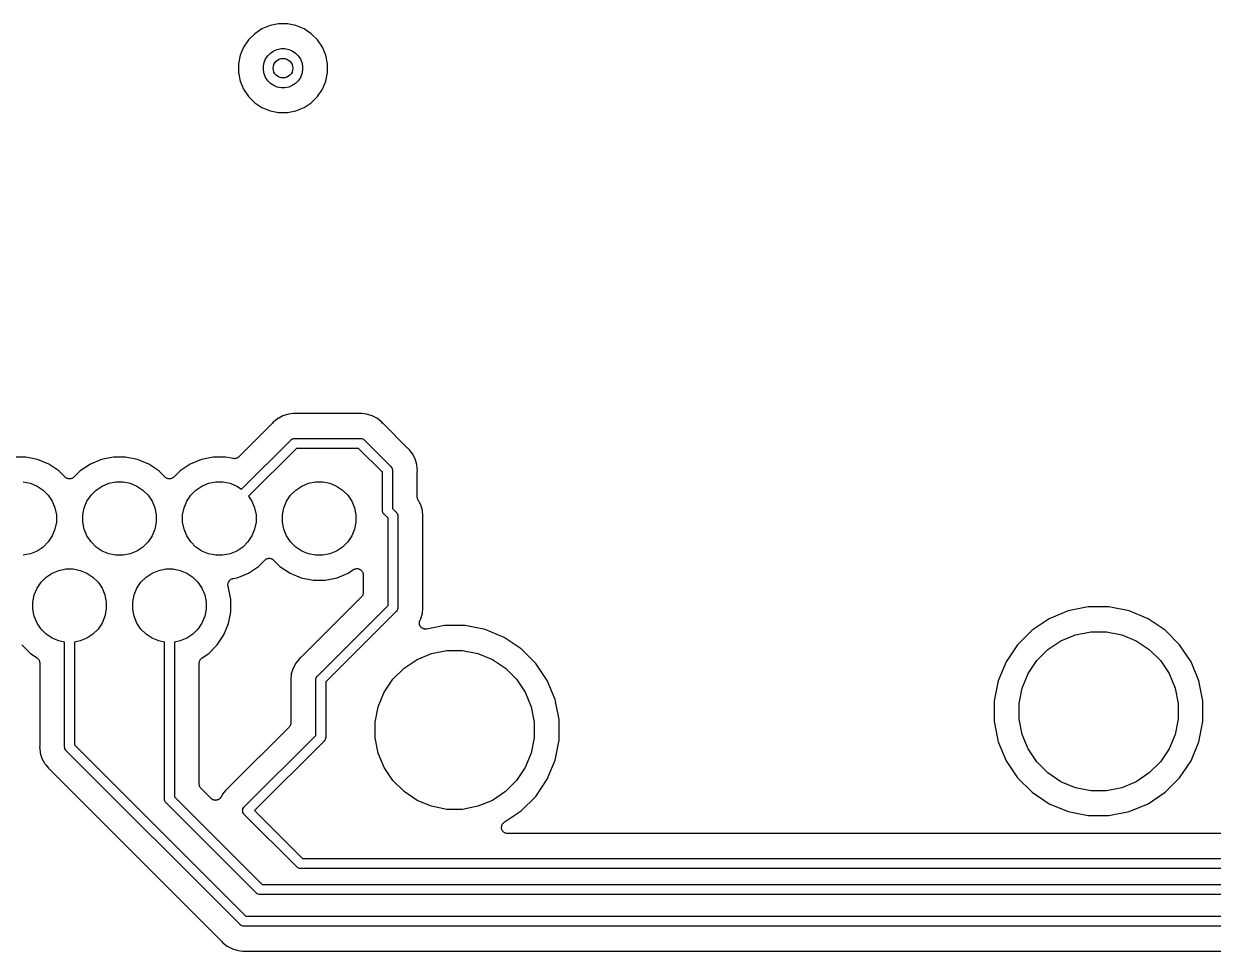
# Model space of a CAD drawing. Extents: x 1.71 to 9.75, y -6.32 to -1.22.
# Drawn here: x 2.729 to 3.686, y -3.618 to -2.872 of the extents above; entities that cross this region are included whole.
import ezdxf

# ---------------------------------------------------------------- set-up
doc = ezdxf.new("R2010")
doc.units = 0
doc.header["$MEASUREMENT"] = 0
doc.layers.add('BLACK', color=7, linetype='CONTINUOUS')

msp = doc.modelspace()

# ---------------------------------------------------------------- linework, layer by layer
at = {"layer": 'BLACK', "linetype": 'CONTINUOUS'}
for p, q in [((2.91471, -2.87953), (2.90973, -2.88451)), ((2.92057, -2.87562), (2.91471, -2.87953)), ((2.92707, -2.87293), (2.92057, -2.87562)), ((2.93398, -2.87155), (2.92707, -2.87293)), ((2.94102, -2.87155), (2.93398, -2.87155)), ((2.94793, -2.87293), (2.94102, -2.87155)), ((2.95443, -2.87562), (2.94793, -2.87293)), ((2.96029, -2.87953), (2.95443, -2.87562)), ((2.96527, -2.88451), (2.96029, -2.87953)), ((2.90973, -2.88451), (2.90582, -2.89037)), ((2.96918, -2.89037), (2.96527, -2.88451)), ((2.90313, -2.89687), (2.90175, -2.90378)), ((2.90582, -2.89037), (2.90313, -2.89687)), ((2.92354, -2.89984), (2.92527, -2.89726)), ((2.92527, -2.89726), (2.92746, -2.89507)), ((2.92746, -2.89507), (2.93004, -2.89334)), ((2.93004, -2.89334), (2.93291, -2.89216)), ((2.93291, -2.89216), (2.93595, -2.89155)), ((2.93595, -2.89155), (2.93905, -2.89155)), ((2.93905, -2.89155), (2.94209, -2.89216)), ((2.94209, -2.89216), (2.94496, -2.89334)), ((2.94496, -2.89334), (2.94754, -2.89507)), ((2.94754, -2.89507), (2.94973, -2.89726)), ((2.94973, -2.89726), (2.95146, -2.89984)), ((2.97187, -2.89687), (2.96918, -2.89037)), ((2.97325, -2.90378), (2.97187, -2.89687)), ((2.90175, -2.90378), (2.90175, -2.91082)), ((2.92175, -2.90575), (2.92236, -2.90271)), ((2.92175, -2.90885), (2.92175, -2.90575)), ((2.92236, -2.91189), (2.92175, -2.90885)), ((2.92236, -2.90271), (2.92354, -2.89984)), ((2.95146, -2.89984), (2.95264, -2.90271)), ((2.95264, -2.90271), (2.95325, -2.90575)), ((2.95325, -2.90885), (2.95264, -2.91189)), ((2.95325, -2.90575), (2.95325, -2.90885)), ((2.97325, -2.91082), (2.97325, -2.90378)), ((2.90175, -2.91082), (2.90313, -2.91773)), ((2.90313, -2.91773), (2.90582, -2.92423)), ((2.92354, -2.91476), (2.92236, -2.91189)), ((2.92527, -2.91734), (2.92354, -2.91476)), ((2.92746, -2.91953), (2.92527, -2.91734)), ((2.94973, -2.91734), (2.94754, -2.91953)), ((2.95146, -2.91476), (2.94973, -2.91734)), ((2.95264, -2.91189), (2.95146, -2.91476)), ((2.96918, -2.92423), (2.97187, -2.91773)), ((2.97187, -2.91773), (2.97325, -2.91082)), ((2.90582, -2.92423), (2.90973, -2.93009)), ((2.93004, -2.92126), (2.92746, -2.91953)), ((2.93291, -2.92244), (2.93004, -2.92126)), ((2.93595, -2.92305), (2.93291, -2.92244)), ((2.93905, -2.92305), (2.93595, -2.92305)), ((2.94209, -2.92244), (2.93905, -2.92305)), ((2.94496, -2.92126), (2.94209, -2.92244)), ((2.94754, -2.91953), (2.94496, -2.92126)), ((2.96527, -2.93009), (2.96918, -2.92423)), ((2.90973, -2.93009), (2.91471, -2.93507)), ((2.91471, -2.93507), (2.92057, -2.93898)), ((2.95443, -2.93898), (2.96029, -2.93507)), ((2.96029, -2.93507), (2.96527, -2.93009)), ((2.92057, -2.93898), (2.92707, -2.94167)), ((2.92707, -2.94167), (2.93398, -2.94305)), ((2.93398, -2.94305), (2.94102, -2.94305)), ((2.94102, -2.94305), (2.94793, -2.94167)), ((2.94793, -2.94167), (2.95443, -2.93898)), ((2.942, -3.18565), (2.93748, -3.18702)), ((2.94577, -3.18528), (2.942, -3.18565)), ((2.94671, -3.18518), (2.94577, -3.18528)), ((2.94577, -3.18528), (2.94577, -3.18528)), ((2.94764, -3.18528), (2.94671, -3.18518)), ((2.94785, -3.18528), (2.94764, -3.18528)), ((2.94806, -3.1853), (2.94785, -3.18528)), ((2.94813, -3.1853), (2.94806, -3.1853)), ((2.99858, -3.1853), (2.94813, -3.1853)), ((2.99879, -3.18528), (2.99858, -3.1853)), ((2.999, -3.18528), (2.99879, -3.18528)), ((2.99907, -3.18528), (2.999, -3.18528)), ((3, -3.18518), (2.99907, -3.18528)), ((3.00093, -3.18528), (3, -3.18518)), ((3.0047, -3.18565), (3.00093, -3.18528)), ((3.00093, -3.18528), (3.00093, -3.18528)), ((3.00923, -3.18702), (3.0047, -3.18565)), ((2.92873, -3.19334), (2.90199, -3.22008)), ((2.92886, -3.19317), (2.92873, -3.19334)), ((2.92902, -3.19303), (2.92886, -3.19317)), ((2.92906, -3.19297), (2.92902, -3.19303)), ((2.92966, -3.19225), (2.92906, -3.19297)), ((2.93114, -3.19103), (2.92966, -3.19225)), ((2.93331, -3.18925), (2.93114, -3.19103)), ((2.93114, -3.19103), (2.93114, -3.19103)), ((2.93403, -3.18886), (2.93331, -3.18925)), ((2.93748, -3.18702), (2.93403, -3.18886)), ((2.93403, -3.18886), (2.93403, -3.18886)), ((3.0134, -3.18925), (3.00923, -3.18702)), ((3.01705, -3.19225), (3.0134, -3.18925)), ((3.01765, -3.19297), (3.01705, -3.19225)), ((3.0178, -3.19312), (3.01765, -3.19297)), ((3.01793, -3.19329), (3.0178, -3.19312)), ((3.01798, -3.19334), (3.01793, -3.19329)), ((3.03746, -3.21282), (3.01798, -3.19334)), ((2.94448, -3.20596), (2.94517, -3.20559)), ((2.94517, -3.20559), (2.94529, -3.20555)), ((2.94529, -3.20555), (2.94592, -3.20536)), ((2.94592, -3.20536), (2.94633, -3.20532)), ((2.94633, -3.20532), (2.94651, -3.2053)), ((2.94651, -3.2053), (2.94671, -3.20528)), ((2.94651, -3.2053), (2.94651, -3.2053)), ((2.94671, -3.20528), (2.9469, -3.2053)), ((2.9469, -3.2053), (2.9998, -3.2053)), ((2.9998, -3.2053), (3, -3.20528)), ((3, -3.20528), (3.0002, -3.2053)), ((3.0002, -3.2053), (3.0002, -3.2053)), ((3.0002, -3.2053), (3.00078, -3.20536)), ((3.00078, -3.20536), (3.00154, -3.20559)), ((3.00154, -3.20559), (3.00223, -3.20596)), ((2.90418, -3.24617), (2.94374, -3.20661)), ((2.94837, -3.2133), (2.90984, -3.25182)), ((2.94374, -3.20661), (2.94387, -3.20646)), ((2.94387, -3.20646), (2.94448, -3.20596)), ((2.99834, -3.2133), (2.94837, -3.2133)), ((3.0175, -3.23246), (2.99834, -3.2133)), ((3.00223, -3.20596), (3.00284, -3.20646)), ((3.00284, -3.20646), (3.00297, -3.20661)), ((3.00297, -3.20661), (3.02419, -3.22783)), ((3.03763, -3.21296), (3.03746, -3.21282)), ((3.03777, -3.21311), (3.03763, -3.21296)), ((3.03783, -3.21315), (3.03777, -3.21311)), ((3.03855, -3.21375), (3.03783, -3.21315)), ((3.03915, -3.21447), (3.03855, -3.21375)), ((3.04155, -3.2174), (3.03915, -3.21447)), ((3.03915, -3.21447), (3.03915, -3.21447)), ((2.73054, -3.22019), (2.72078, -3.22019)), ((2.7401, -3.2221), (2.73054, -3.22019)), ((2.74912, -3.22583), (2.7401, -3.2221)), ((2.79153, -3.2221), (2.78251, -3.22583)), ((2.80109, -3.22019), (2.79153, -3.2221)), ((2.81085, -3.22019), (2.80109, -3.22019)), ((2.82042, -3.2221), (2.81085, -3.22019)), ((2.82943, -3.22583), (2.82042, -3.2221)), ((2.87184, -3.2221), (2.86283, -3.22583)), ((2.88141, -3.22019), (2.87184, -3.2221)), ((2.89117, -3.22019), (2.88141, -3.22019)), ((2.89748, -3.22145), (2.89117, -3.22019)), ((2.89794, -3.22149), (2.89748, -3.22145)), ((2.8984, -3.22154), (2.89794, -3.22149)), ((2.89842, -3.22154), (2.8984, -3.22154)), ((2.89845, -3.22155), (2.89842, -3.22154)), ((2.89891, -3.2215), (2.89845, -3.22155)), ((2.89937, -3.22146), (2.89891, -3.2215)), ((2.89939, -3.22145), (2.89937, -3.22146)), ((2.89942, -3.22145), (2.89939, -3.22145)), ((2.89986, -3.22132), (2.89942, -3.22145)), ((2.90031, -3.22119), (2.89986, -3.22132)), ((2.90033, -3.22118), (2.90031, -3.22119)), ((2.90035, -3.22117), (2.90033, -3.22118)), ((2.90076, -3.22095), (2.90035, -3.22117)), ((2.90117, -3.22074), (2.90076, -3.22095)), ((2.90119, -3.22072), (2.90117, -3.22074)), ((2.90121, -3.22071), (2.90119, -3.22072)), ((2.90157, -3.22042), (2.90121, -3.22071)), ((2.90194, -3.22013), (2.90157, -3.22042)), ((2.90197, -3.2201), (2.90194, -3.22013)), ((2.90199, -3.22008), (2.90197, -3.2201)), ((2.90197, -3.2201), (2.90197, -3.2201)), ((2.90197, -3.2201), (2.90197, -3.2201)), ((3.04163, -3.21755), (3.04155, -3.2174)), ((3.04378, -3.22157), (3.04163, -3.21755)), ((3.04163, -3.21755), (3.04163, -3.21755)), ((3.04515, -3.2261), (3.04378, -3.22157)), ((2.75723, -3.23125), (2.74912, -3.22583)), ((2.76228, -3.2363), (2.75723, -3.23125)), ((2.7744, -3.23125), (2.76935, -3.2363)), ((2.78251, -3.22583), (2.7744, -3.23125)), ((2.83754, -3.23125), (2.82943, -3.22583)), ((2.84259, -3.2363), (2.83754, -3.23125)), ((2.85472, -3.23125), (2.84967, -3.2363)), ((2.86283, -3.22583), (2.85472, -3.23125)), ((3.0175, -3.26315), (3.0175, -3.23246)), ((3.02419, -3.22783), (3.02434, -3.22796)), ((3.02434, -3.22796), (3.02484, -3.22857)), ((3.02484, -3.22857), (3.02519, -3.22921)), ((3.02519, -3.22921), (3.02521, -3.22926)), ((3.02521, -3.22926), (3.02544, -3.22999)), ((3.02544, -3.22999), (3.02544, -3.23002)), ((3.02544, -3.23002), (3.0255, -3.2306)), ((3.0255, -3.2306), (3.0255, -3.2306)), ((3.0255, -3.2306), (3.02552, -3.2308)), ((3.02552, -3.2308), (3.0255, -3.231)), ((3.0255, -3.231), (3.0255, -3.26169)), ((3.04548, -3.22938), (3.04515, -3.2261)), ((3.04562, -3.2308), (3.04548, -3.22938)), ((3.04548, -3.22938), (3.04548, -3.22938)), ((3.0455, -3.23215), (3.04552, -3.23194)), ((3.0455, -3.23222), (3.0455, -3.23215)), ((3.0455, -3.25216), (3.0455, -3.23222)), ((3.04552, -3.23173), (3.04562, -3.2308)), ((3.04552, -3.23194), (3.04552, -3.23173)), ((2.72857, -3.24019), (2.73427, -3.24133)), ((2.73427, -3.24133), (2.73964, -3.24355)), ((2.73964, -3.24355), (2.74448, -3.24679)), ((2.76264, -3.2366), (2.76228, -3.2363)), ((2.763, -3.2369), (2.76264, -3.2366)), ((2.76302, -3.23691), (2.763, -3.2369)), ((2.76303, -3.23692), (2.76302, -3.23691)), ((2.76345, -3.23714), (2.76303, -3.23692)), ((2.76386, -3.23737), (2.76345, -3.23714)), ((2.76388, -3.23737), (2.76386, -3.23737)), ((2.76389, -3.23738), (2.76388, -3.23737)), ((2.76434, -3.23752), (2.76389, -3.23738)), ((2.76479, -3.23766), (2.76434, -3.23752)), ((2.76481, -3.23766), (2.76479, -3.23766)), ((2.76483, -3.23767), (2.76481, -3.23766)), ((2.76529, -3.23771), (2.76483, -3.23767)), ((2.76576, -3.23776), (2.76529, -3.23771)), ((2.76578, -3.23776), (2.76576, -3.23776)), ((2.7658, -3.23777), (2.76578, -3.23776)), ((2.76626, -3.23772), (2.7658, -3.23777)), ((2.76673, -3.23768), (2.76626, -3.23772)), ((2.76675, -3.23767), (2.76673, -3.23768)), ((2.76677, -3.23767), (2.76675, -3.23767)), ((2.76722, -3.23754), (2.76677, -3.23767)), ((2.76767, -3.23741), (2.76722, -3.23754)), ((2.76769, -3.2374), (2.76767, -3.23741)), ((2.7677, -3.23739), (2.76769, -3.2374)), ((2.76812, -3.23718), (2.7677, -3.23739)), ((2.76854, -3.23696), (2.76812, -3.23718)), ((2.76855, -3.23695), (2.76854, -3.23696)), ((2.76857, -3.23694), (2.76855, -3.23695)), ((2.76893, -3.23665), (2.76857, -3.23694)), ((2.7693, -3.23635), (2.76893, -3.23665)), ((2.76933, -3.23633), (2.7693, -3.23635)), ((2.76935, -3.2363), (2.76933, -3.23632)), ((2.76933, -3.23632), (2.76933, -3.23633)), ((2.76933, -3.23633), (2.76933, -3.23633)), ((2.78715, -3.24679), (2.79199, -3.24355)), ((2.79199, -3.24355), (2.79736, -3.24133)), ((2.79736, -3.24133), (2.80306, -3.24019)), ((2.80306, -3.24019), (2.80888, -3.24019)), ((2.80888, -3.24019), (2.81459, -3.24133)), ((2.81459, -3.24133), (2.81996, -3.24355)), ((2.81996, -3.24355), (2.8248, -3.24679)), ((2.84296, -3.2366), (2.84259, -3.2363)), ((2.84332, -3.2369), (2.84296, -3.2366)), ((2.84333, -3.23691), (2.84332, -3.2369)), ((2.84335, -3.23692), (2.84333, -3.23691)), ((2.84376, -3.23714), (2.84335, -3.23692)), ((2.84418, -3.23737), (2.84376, -3.23714)), ((2.84419, -3.23737), (2.84418, -3.23737)), ((2.84421, -3.23738), (2.84419, -3.23737)), ((2.84466, -3.23752), (2.84421, -3.23738)), ((2.84511, -3.23766), (2.84466, -3.23752)), ((2.84512, -3.23766), (2.84511, -3.23766)), ((2.84514, -3.23767), (2.84512, -3.23766)), ((2.84561, -3.23771), (2.84514, -3.23767)), ((2.84608, -3.23776), (2.84561, -3.23771)), ((2.8461, -3.23776), (2.84608, -3.23776)), ((2.84611, -3.23777), (2.8461, -3.23776)), ((2.84658, -3.23772), (2.84611, -3.23777)), ((2.84705, -3.23768), (2.84658, -3.23772)), ((2.84707, -3.23767), (2.84705, -3.23768)), ((2.84708, -3.23767), (2.84707, -3.23767)), ((2.84753, -3.23754), (2.84708, -3.23767)), ((2.84799, -3.23741), (2.84753, -3.23754)), ((2.848, -3.2374), (2.84799, -3.23741)), ((2.84802, -3.23739), (2.848, -3.2374)), ((2.84843, -3.23718), (2.84802, -3.23739)), ((2.84885, -3.23696), (2.84843, -3.23718)), ((2.84887, -3.23695), (2.84885, -3.23696)), ((2.84888, -3.23694), (2.84887, -3.23695)), ((2.84925, -3.23665), (2.84888, -3.23694)), ((2.84962, -3.23635), (2.84925, -3.23665)), ((2.84964, -3.23633), (2.84962, -3.23635)), ((2.84967, -3.2363), (2.84964, -3.23632)), ((2.84964, -3.23632), (2.84964, -3.23633)), ((2.84964, -3.23633), (2.84964, -3.23633)), ((2.86746, -3.24679), (2.8723, -3.24355)), ((2.8723, -3.24355), (2.87767, -3.24133)), ((2.87767, -3.24133), (2.88338, -3.24019)), ((2.88338, -3.24019), (2.8892, -3.24019)), ((2.8892, -3.24019), (2.8949, -3.24133)), ((2.8949, -3.24133), (2.90027, -3.24355)), ((2.90027, -3.24355), (2.90418, -3.24617)), ((2.94778, -3.24679), (2.95262, -3.24355)), ((2.95262, -3.24355), (2.95799, -3.24133)), ((2.95799, -3.24133), (2.96369, -3.24019)), ((2.96369, -3.24019), (2.96951, -3.24019)), ((2.96951, -3.24019), (2.97522, -3.24133)), ((2.97522, -3.24133), (2.98059, -3.24355)), ((2.98059, -3.24355), (2.98543, -3.24679)), ((2.74448, -3.24679), (2.74859, -3.2509)), ((2.74859, -3.2509), (2.75182, -3.25573)), ((2.77981, -3.25573), (2.78304, -3.2509)), ((2.78304, -3.2509), (2.78715, -3.24679)), ((2.8248, -3.24679), (2.82891, -3.2509)), ((2.82891, -3.2509), (2.83214, -3.25573)), ((2.86012, -3.25573), (2.86335, -3.2509)), ((2.86335, -3.2509), (2.86746, -3.24679)), ((2.90984, -3.25182), (2.91245, -3.25573)), ((2.94044, -3.25573), (2.94367, -3.2509)), ((2.94367, -3.2509), (2.94778, -3.24679)), ((2.98543, -3.24679), (2.98954, -3.2509)), ((2.98954, -3.2509), (2.99277, -3.25573)), ((3.04552, -3.25238), (3.0455, -3.25216)), ((3.04552, -3.25259), (3.04552, -3.25238)), ((3.04557, -3.25286), (3.04552, -3.25259)), ((3.0456, -3.25313), (3.04557, -3.25286)), ((3.04566, -3.25334), (3.0456, -3.25313)), ((3.0457, -3.25355), (3.04566, -3.25334)), ((2.75182, -3.25573), (2.75405, -3.26111)), ((2.75405, -3.26111), (2.75519, -3.26681)), ((2.77644, -3.26681), (2.77758, -3.26111)), ((2.77758, -3.26111), (2.77981, -3.25573)), ((2.83214, -3.25573), (2.83437, -3.26111)), ((2.83437, -3.26111), (2.8355, -3.26681)), ((2.85676, -3.26681), (2.85789, -3.26111)), ((2.85789, -3.26111), (2.86012, -3.25573)), ((2.91245, -3.25573), (2.91468, -3.26111)), ((2.91468, -3.26111), (2.91581, -3.26681)), ((2.93707, -3.26681), (2.93821, -3.26111)), ((2.93821, -3.26111), (2.94044, -3.25573)), ((2.99277, -3.25573), (2.995, -3.26111)), ((2.995, -3.26111), (2.99613, -3.26681)), ((3.0255, -3.26169), (3.02869, -3.26488)), ((3.0458, -3.2538), (3.0457, -3.25355)), ((3.04588, -3.25407), (3.0458, -3.2538)), ((3.04598, -3.25426), (3.04588, -3.25407)), ((3.04606, -3.25446), (3.04598, -3.25426)), ((3.04609, -3.25452), (3.04606, -3.25446)), ((3.04828, -3.25862), (3.04609, -3.25452)), ((3.04965, -3.26314), (3.04828, -3.25862)), ((2.75519, -3.27263), (2.75405, -3.27833)), ((2.75519, -3.26681), (2.75519, -3.27263)), ((2.77644, -3.27263), (2.77644, -3.26681)), ((2.77758, -3.27833), (2.77644, -3.27263)), ((2.8355, -3.27263), (2.83437, -3.27833)), ((2.8355, -3.26681), (2.8355, -3.27263)), ((2.85676, -3.27263), (2.85676, -3.26681)), ((2.85789, -3.27833), (2.85676, -3.27263)), ((2.91581, -3.27263), (2.91468, -3.27833)), ((2.91581, -3.26681), (2.91581, -3.27263)), ((2.93707, -3.27263), (2.93707, -3.26681)), ((2.93821, -3.27833), (2.93707, -3.27263)), ((2.99613, -3.27263), (2.995, -3.27833)), ((2.99613, -3.26681), (2.99613, -3.27263)), ((3.01748, -3.26334), (3.0175, -3.26315)), ((3.0175, -3.26354), (3.01748, -3.26334)), ((3.01754, -3.26395), (3.0175, -3.26354)), ((3.0175, -3.26354), (3.0175, -3.26354)), ((3.01756, -3.26413), (3.01754, -3.26395)), ((3.01773, -3.2647), (3.01756, -3.26413)), ((3.01779, -3.26488), (3.01773, -3.2647)), ((3.01816, -3.26558), (3.01779, -3.26488)), ((3.01866, -3.26619), (3.01816, -3.26558)), ((3.01881, -3.26631), (3.01866, -3.26619)), ((3.022, -3.2695), (3.01881, -3.26631)), ((3.022, -3.33964), (3.022, -3.2695)), ((3.02869, -3.26488), (3.02884, -3.265)), ((3.02884, -3.265), (3.02934, -3.26561)), ((3.02934, -3.26561), (3.0297, -3.26628)), ((3.0297, -3.26628), (3.02971, -3.26631)), ((3.02971, -3.26631), (3.02994, -3.26706)), ((3.02994, -3.26706), (3.02997, -3.26738)), ((3.02997, -3.26738), (3.03, -3.26763)), ((3.03, -3.26763), (3.03002, -3.26784)), ((3.03002, -3.26784), (3.03, -3.26804)), ((3.03, -3.26804), (3.03, -3.3411)), ((3.05012, -3.26784), (3.04965, -3.26314)), ((3.05, -3.2692), (3.05002, -3.26899)), ((3.05, -3.26927), (3.05, -3.2692)), ((3.05, -3.33988), (3.05, -3.26927)), ((3.05002, -3.26878), (3.05012, -3.26784)), ((3.05002, -3.26899), (3.05002, -3.26878)), ((2.75405, -3.27833), (2.75182, -3.28371)), ((2.77981, -3.28371), (2.77758, -3.27833)), ((2.83437, -3.27833), (2.83214, -3.28371)), ((2.86012, -3.28371), (2.85789, -3.27833)), ((2.91468, -3.27833), (2.91245, -3.28371)), ((2.94044, -3.28371), (2.93821, -3.27833)), ((2.995, -3.27833), (2.99277, -3.28371)), ((2.74859, -3.28854), (2.74448, -3.29266)), ((2.75182, -3.28371), (2.74859, -3.28854)), ((2.78304, -3.28854), (2.77981, -3.28371)), ((2.78715, -3.29266), (2.78304, -3.28854)), ((2.82891, -3.28854), (2.8248, -3.29266)), ((2.83214, -3.28371), (2.82891, -3.28854)), ((2.86335, -3.28854), (2.86012, -3.28371)), ((2.86746, -3.29266), (2.86335, -3.28854)), ((2.90922, -3.28854), (2.90511, -3.29266)), ((2.91245, -3.28371), (2.90922, -3.28854)), ((2.94367, -3.28854), (2.94044, -3.28371)), ((2.94778, -3.29266), (2.94367, -3.28854)), ((2.98954, -3.28854), (2.98543, -3.29266)), ((2.99277, -3.28371), (2.98954, -3.28854)), ((2.73427, -3.29811), (2.72857, -3.29925)), ((2.73964, -3.29589), (2.73427, -3.29811)), ((2.74448, -3.29266), (2.73964, -3.29589)), ((2.79199, -3.29589), (2.78715, -3.29266)), ((2.79736, -3.29811), (2.79199, -3.29589)), ((2.80306, -3.29925), (2.79736, -3.29811)), ((2.80888, -3.29925), (2.80306, -3.29925)), ((2.81459, -3.29811), (2.80888, -3.29925)), ((2.81996, -3.29589), (2.81459, -3.29811)), ((2.8248, -3.29266), (2.81996, -3.29589)), ((2.8723, -3.29589), (2.86746, -3.29266)), ((2.87767, -3.29811), (2.8723, -3.29589)), ((2.88338, -3.29925), (2.87767, -3.29811)), ((2.8892, -3.29925), (2.88338, -3.29925)), ((2.8949, -3.29811), (2.8892, -3.29925)), ((2.90027, -3.29589), (2.8949, -3.29811)), ((2.90511, -3.29266), (2.90027, -3.29589)), ((2.95262, -3.29589), (2.94778, -3.29266)), ((2.95799, -3.29811), (2.95262, -3.29589)), ((2.96369, -3.29925), (2.95799, -3.29811)), ((2.96951, -3.29925), (2.96369, -3.29925)), ((2.97522, -3.29811), (2.96951, -3.29925)), ((2.98059, -3.29589), (2.97522, -3.29811)), ((2.98543, -3.29266), (2.98059, -3.29589)), ((2.7572, -3.31141), (2.76291, -3.31027)), ((2.76291, -3.31027), (2.76872, -3.31027)), ((2.76872, -3.31027), (2.77443, -3.31141)), ((2.83752, -3.31141), (2.84322, -3.31027)), ((2.84322, -3.31027), (2.84904, -3.31027)), ((2.84904, -3.31027), (2.85474, -3.31141)), ((2.90975, -3.31361), (2.91786, -3.30819)), ((2.91786, -3.30819), (2.92291, -3.30314)), ((2.92291, -3.30314), (2.92293, -3.30312)), ((2.92293, -3.30312), (2.92293, -3.30312)), ((2.92293, -3.30312), (2.92294, -3.30312)), ((2.92294, -3.30312), (2.92296, -3.30309)), ((2.92296, -3.30309), (2.92333, -3.3028)), ((2.92333, -3.3028), (2.92369, -3.3025)), ((2.92369, -3.3025), (2.92371, -3.30249)), ((2.92371, -3.30249), (2.92372, -3.30248)), ((2.92372, -3.30248), (2.92414, -3.30227)), ((2.92414, -3.30227), (2.92456, -3.30205)), ((2.92456, -3.30205), (2.92457, -3.30204)), ((2.92457, -3.30204), (2.92459, -3.30203)), ((2.92459, -3.30203), (2.92504, -3.3019)), ((2.92504, -3.3019), (2.92549, -3.30177)), ((2.92549, -3.30177), (2.92551, -3.30177)), ((2.92551, -3.30177), (2.92553, -3.30176)), ((2.92553, -3.30176), (2.92599, -3.30172)), ((2.92599, -3.30172), (2.92646, -3.30168)), ((2.92646, -3.30168), (2.92648, -3.30168)), ((2.92648, -3.30168), (2.9265, -3.30168)), ((2.9265, -3.30168), (2.92696, -3.30173)), ((2.92696, -3.30173), (2.92743, -3.30178)), ((2.92743, -3.30178), (2.92745, -3.30178)), ((2.92745, -3.30178), (2.92747, -3.30178)), ((2.92747, -3.30178), (2.92792, -3.30192)), ((2.92792, -3.30192), (2.92837, -3.30206)), ((2.92837, -3.30206), (2.92838, -3.30207)), ((2.92838, -3.30207), (2.9284, -3.30207)), ((2.9284, -3.30207), (2.92881, -3.3023)), ((2.92881, -3.3023), (2.92923, -3.30252)), ((2.92923, -3.30252), (2.92924, -3.30253)), ((2.92924, -3.30253), (2.92926, -3.30254)), ((2.92926, -3.30254), (2.92961, -3.30284)), ((2.92961, -3.30284), (2.92998, -3.30314)), ((2.92998, -3.30314), (2.93503, -3.30819)), ((2.93503, -3.30819), (2.94314, -3.31361)), ((2.99006, -3.31361), (2.99422, -3.31083)), ((2.99422, -3.31083), (2.99426, -3.31081)), ((2.99426, -3.31081), (2.99428, -3.31079)), ((2.99426, -3.31081), (2.99426, -3.31081)), ((2.99426, -3.31081), (2.99426, -3.31081)), ((2.99428, -3.31079), (2.99471, -3.31057)), ((2.99471, -3.31057), (2.99513, -3.31035)), ((2.99513, -3.31035), (2.99514, -3.31035)), ((2.99514, -3.31035), (2.99515, -3.31035)), ((2.99515, -3.31035), (2.99561, -3.31021)), ((2.99561, -3.31021), (2.99606, -3.31008)), ((2.99606, -3.31008), (2.99607, -3.31008)), ((2.99607, -3.31008), (2.99608, -3.31007)), ((2.99608, -3.31007), (2.99656, -3.31003)), ((2.99656, -3.31003), (2.99703, -3.30999)), ((2.99703, -3.30999), (2.99705, -3.30999)), ((2.99705, -3.30999), (2.99706, -3.30999)), ((2.99706, -3.30999), (2.99753, -3.31004)), ((2.99753, -3.31004), (2.99801, -3.31009)), ((2.99801, -3.31009), (2.99802, -3.3101)), ((2.99802, -3.3101), (2.99803, -3.3101)), ((2.99803, -3.3101), (2.99848, -3.31024)), ((2.99848, -3.31024), (2.99894, -3.31038)), ((2.99894, -3.31038), (2.99895, -3.31039)), ((2.99895, -3.31039), (2.99896, -3.31039)), ((2.99896, -3.31039), (2.99938, -3.31062)), ((2.99938, -3.31062), (2.9998, -3.31084)), ((2.9998, -3.31084), (2.9998, -3.31085)), ((2.9998, -3.31085), (2.99981, -3.31086)), ((2.99981, -3.31086), (3.00018, -3.31116)), ((2.74288, -3.32098), (2.74699, -3.31686)), ((2.74699, -3.31686), (2.75183, -3.31363)), ((2.75183, -3.31363), (2.7572, -3.31141)), ((2.77443, -3.31141), (2.7798, -3.31363)), ((2.7798, -3.31363), (2.78464, -3.31686)), ((2.78464, -3.31686), (2.78875, -3.32098)), ((2.82319, -3.32098), (2.82731, -3.31686)), ((2.82731, -3.31686), (2.83214, -3.31363)), ((2.83214, -3.31363), (2.83752, -3.31141)), ((2.85474, -3.31141), (2.86012, -3.31363)), ((2.86012, -3.31363), (2.86495, -3.31686)), ((2.86495, -3.31686), (2.86907, -3.32098)), ((2.8938, -3.32058), (2.89402, -3.32016)), ((2.89402, -3.32016), (2.89403, -3.32015)), ((2.89403, -3.32015), (2.89404, -3.32014)), ((2.89404, -3.32014), (2.89434, -3.31977)), ((2.89434, -3.31977), (2.89465, -3.31941)), ((2.89465, -3.31941), (2.89466, -3.3194)), ((2.89466, -3.3194), (2.89467, -3.31939)), ((2.89467, -3.31939), (2.89503, -3.31909)), ((2.89503, -3.31909), (2.8954, -3.31879)), ((2.8954, -3.31879), (2.89541, -3.31878)), ((2.89541, -3.31878), (2.89543, -3.31877)), ((2.89543, -3.31877), (2.89585, -3.31855)), ((2.89585, -3.31855), (2.89626, -3.31833)), ((2.89626, -3.31833), (2.89628, -3.31833)), ((2.89628, -3.31833), (2.89629, -3.31832)), ((2.89629, -3.31832), (2.89674, -3.31819)), ((2.89674, -3.31819), (2.8972, -3.31805)), ((2.8972, -3.31805), (2.90073, -3.31735)), ((2.90073, -3.31735), (2.90975, -3.31361)), ((2.94314, -3.31361), (2.95216, -3.31735)), ((2.95216, -3.31735), (2.96172, -3.31925)), ((2.96172, -3.31925), (2.97148, -3.31925)), ((2.97148, -3.31925), (2.98105, -3.31735)), ((2.98105, -3.31735), (2.99006, -3.31361)), ((3.00018, -3.31116), (3.00055, -3.31147)), ((3.00055, -3.31147), (3.00055, -3.31148)), ((3.00055, -3.31148), (3.00056, -3.31148)), ((3.00056, -3.31148), (3.00086, -3.31185)), ((3.00086, -3.31185), (3.00116, -3.31222)), ((3.00116, -3.31222), (3.00117, -3.31223)), ((3.00117, -3.31223), (3.00118, -3.31224)), ((3.00118, -3.31224), (3.0014, -3.31267)), ((3.0014, -3.31267), (3.00162, -3.31308)), ((3.00162, -3.31308), (3.00163, -3.31309)), ((3.00163, -3.31309), (3.00163, -3.3131)), ((3.00163, -3.3131), (3.00177, -3.31357)), ((3.00177, -3.31357), (3.0019, -3.31402)), ((3.0019, -3.31402), (3.00191, -3.31403)), ((3.00191, -3.31403), (3.00191, -3.31404)), ((3.00191, -3.31404), (3.00195, -3.31452)), ((3.00195, -3.31452), (3.002, -3.31499)), ((3.002, -3.31499), (3.002, -3.32929)), ((2.73742, -3.33119), (2.73965, -3.32581)), ((2.73965, -3.32581), (2.74288, -3.32098)), ((2.78875, -3.32098), (2.79198, -3.32581)), ((2.79198, -3.32581), (2.79421, -3.33119)), ((2.81774, -3.33119), (2.81996, -3.32581)), ((2.81996, -3.32581), (2.82319, -3.32098)), ((2.86907, -3.32098), (2.8723, -3.32581)), ((2.8723, -3.32581), (2.87452, -3.33119)), ((2.89317, -3.32289), (2.89322, -3.32242)), ((2.89317, -3.32291), (2.89317, -3.32289)), ((2.89317, -3.32292), (2.89317, -3.32291)), ((2.89322, -3.32339), (2.89317, -3.32292)), ((2.89322, -3.32242), (2.89327, -3.32195)), ((2.89326, -3.32386), (2.89322, -3.32339)), ((2.89326, -3.32388), (2.89326, -3.32386)), ((2.89326, -3.32389), (2.89326, -3.32388)), ((2.89339, -3.32434), (2.89326, -3.32389)), ((2.89327, -3.32195), (2.89328, -3.32194)), ((2.89328, -3.32192), (2.89342, -3.32147)), ((2.89328, -3.32194), (2.89328, -3.32192)), ((2.89353, -3.3248), (2.89339, -3.32434)), ((2.89342, -3.32147), (2.89356, -3.32102)), ((2.89354, -3.32483), (2.89353, -3.3248)), ((2.89355, -3.32487), (2.89354, -3.32483)), ((2.89354, -3.32483), (2.89354, -3.32483)), ((2.89354, -3.32483), (2.89354, -3.32483)), ((2.89375, -3.32535), (2.89355, -3.32487)), ((2.89356, -3.32102), (2.89357, -3.32101)), ((2.89357, -3.32099), (2.8938, -3.32058)), ((2.89357, -3.32101), (2.89357, -3.32099)), ((2.89566, -3.33492), (2.89375, -3.32535)), ((3.00195, -3.32982), (3.0019, -3.33028)), ((3.002, -3.32936), (3.00195, -3.32982)), ((3.002, -3.32929), (3.002, -3.3293)), ((3.002, -3.3293), (3.002, -3.32931)), ((3.002, -3.32931), (3.002, -3.32931)), ((3.002, -3.32931), (3.002, -3.32936)), ((2.73629, -3.33689), (2.73742, -3.33119)), ((2.73629, -3.34271), (2.73629, -3.33689)), ((2.79421, -3.33119), (2.79534, -3.33689)), ((2.79534, -3.33689), (2.79534, -3.34271)), ((2.8166, -3.33689), (2.81774, -3.33119)), ((2.8166, -3.34271), (2.8166, -3.33689)), ((2.87452, -3.33119), (2.87566, -3.33689)), ((2.87566, -3.33689), (2.87566, -3.34271)), ((2.89566, -3.34468), (2.89566, -3.33492)), ((3.00054, -3.33282), (2.95188, -3.38148)), ((2.96516, -3.39649), (3.022, -3.33964)), ((3.00083, -3.33247), (3.00054, -3.33282)), ((3.00113, -3.33211), (3.00083, -3.33247)), ((3.00114, -3.33209), (3.00113, -3.33211)), ((3.00115, -3.33207), (3.00114, -3.33209)), ((3.00137, -3.33166), (3.00115, -3.33207)), ((3.0016, -3.33126), (3.00137, -3.33166)), ((3.00162, -3.33121), (3.0016, -3.33123)), ((3.0016, -3.33123), (3.0016, -3.33126)), ((3.00175, -3.33077), (3.00162, -3.33121)), ((3.00189, -3.33033), (3.00175, -3.33077)), ((3.0019, -3.33028), (3.00189, -3.3303)), ((3.00189, -3.3303), (3.00189, -3.33033)), ((2.73742, -3.34841), (2.73629, -3.34271)), ((2.73965, -3.35379), (2.73742, -3.34841)), ((2.79421, -3.34841), (2.79198, -3.35379)), ((2.79534, -3.34271), (2.79421, -3.34841)), ((2.81774, -3.34841), (2.8166, -3.34271)), ((2.81996, -3.35379), (2.81774, -3.34841)), ((2.87452, -3.34841), (2.8723, -3.35379)), ((2.87566, -3.34271), (2.87452, -3.34841)), ((2.89375, -3.35425), (2.89566, -3.34468)), ((3.02869, -3.34427), (2.97185, -3.40111)), ((3.02884, -3.34414), (3.02869, -3.34427)), ((3.02934, -3.34353), (3.02884, -3.34414)), ((3.02971, -3.34284), (3.02934, -3.34353)), ((3.02993, -3.34211), (3.02971, -3.34284)), ((3.02994, -3.34208), (3.02993, -3.34211)), ((3.02995, -3.342), (3.02994, -3.34208)), ((3.03, -3.3415), (3.02995, -3.342)), ((3.03, -3.3411), (3.03002, -3.3413)), ((3.03002, -3.3413), (3.03, -3.3415)), ((3.03, -3.3415), (3.03, -3.3415)), ((3.04828, -3.35053), (3.04965, -3.346)), ((3.04965, -3.346), (3.05002, -3.34223)), ((3.05002, -3.34009), (3.05, -3.33988)), ((3.05002, -3.3403), (3.05002, -3.34009)), ((3.05002, -3.34037), (3.05002, -3.3403)), ((3.05012, -3.3413), (3.05002, -3.34037)), ((3.05002, -3.34223), (3.05012, -3.3413)), ((3.05002, -3.34223), (3.05002, -3.34223)), ((3.56916, -3.34405), (3.55388, -3.35038)), ((3.58539, -3.34082), (3.56916, -3.34405)), ((3.60193, -3.34082), (3.58539, -3.34082)), ((3.61815, -3.34405), (3.60193, -3.34082)), ((3.63344, -3.35038), (3.61815, -3.34405)), ((2.74288, -3.35862), (2.73965, -3.35379)), ((2.74699, -3.36274), (2.74288, -3.35862)), ((2.78875, -3.35862), (2.78464, -3.36274)), ((2.79198, -3.35379), (2.78875, -3.35862)), ((2.82319, -3.35862), (2.81996, -3.35379)), ((2.82731, -3.36274), (2.82319, -3.35862)), ((2.86907, -3.35862), (2.86495, -3.36274)), ((2.8723, -3.35379), (2.86907, -3.35862)), ((2.89002, -3.36326), (2.89375, -3.35425)), ((3.04723, -3.35371), (3.04726, -3.35348)), ((3.04726, -3.35396), (3.04723, -3.35371)), ((3.04726, -3.35324), (3.04731, -3.35299)), ((3.04726, -3.35348), (3.04726, -3.35324)), ((3.04726, -3.35422), (3.04726, -3.35396)), ((3.0473, -3.35445), (3.04726, -3.35422)), ((3.04732, -3.35468), (3.0473, -3.35445)), ((3.04731, -3.35299), (3.04733, -3.35274)), ((3.04739, -3.35492), (3.04732, -3.35468)), ((3.04733, -3.35274), (3.0474, -3.35251)), ((3.04744, -3.35517), (3.04739, -3.35492)), ((3.0474, -3.35251), (3.04745, -3.35228)), ((3.04753, -3.35539), (3.04744, -3.35517)), ((3.04745, -3.35228), (3.04755, -3.35205)), ((3.0476, -3.35562), (3.04753, -3.35539)), ((3.04755, -3.35205), (3.04762, -3.35181)), ((3.04772, -3.35584), (3.0476, -3.35562)), ((3.04762, -3.35181), (3.04773, -3.3516)), ((3.04781, -3.35608), (3.04772, -3.35584)), ((3.04773, -3.3516), (3.04782, -3.35138)), ((3.04794, -3.35627), (3.04781, -3.35608)), ((3.04782, -3.35138), (3.04828, -3.35053)), ((3.04805, -3.35648), (3.04794, -3.35627)), ((3.04821, -3.35668), (3.04805, -3.35648)), ((3.04835, -3.35689), (3.04821, -3.35668)), ((3.04852, -3.35706), (3.04835, -3.35689)), ((3.04866, -3.35724), (3.04852, -3.35706)), ((3.04886, -3.3574), (3.04866, -3.35724)), ((3.04904, -3.35759), (3.04886, -3.3574)), ((3.04923, -3.35772), (3.04904, -3.35759)), ((3.04941, -3.35787), (3.04923, -3.35772)), ((3.04964, -3.35799), (3.04941, -3.35787)), ((3.04985, -3.35813), (3.04964, -3.35799)), ((3.05006, -3.35822), (3.04985, -3.35813)), ((3.05027, -3.35834), (3.05006, -3.35822)), ((3.05051, -3.35841), (3.05027, -3.35834)), ((3.05074, -3.35851), (3.05051, -3.35841)), ((3.05097, -3.35856), (3.05074, -3.35851)), ((3.0512, -3.35863), (3.05097, -3.35856)), ((3.05145, -3.35866), (3.0512, -3.35863)), ((3.0517, -3.35871), (3.05145, -3.35866)), ((3.05193, -3.35871), (3.0517, -3.35871)), ((3.05217, -3.35874), (3.05193, -3.35871)), ((3.05242, -3.35872), (3.05217, -3.35874)), ((3.05268, -3.35872), (3.05242, -3.35872)), ((3.05291, -3.35868), (3.05268, -3.35872)), ((3.05314, -3.35866), (3.05291, -3.35868)), ((3.05321, -3.35864), (3.05314, -3.35866)), ((3.06739, -3.35582), (3.05321, -3.35864)), ((3.08393, -3.35582), (3.06739, -3.35582)), ((3.10015, -3.35905), (3.08393, -3.35582)), ((3.55388, -3.35038), (3.54013, -3.35957)), ((3.64719, -3.35957), (3.63344, -3.35038)), ((2.75183, -3.36597), (2.74699, -3.36274)), ((2.7572, -3.36819), (2.75183, -3.36597)), ((2.76181, -3.36911), (2.7572, -3.36819)), ((2.77443, -3.36819), (2.76981, -3.36911)), ((2.7798, -3.36597), (2.77443, -3.36819)), ((2.78464, -3.36274), (2.7798, -3.36597)), ((2.83214, -3.36597), (2.82731, -3.36274)), ((2.83752, -3.36819), (2.83214, -3.36597)), ((2.84213, -3.36911), (2.83752, -3.36819)), ((2.85474, -3.36819), (2.85013, -3.36911)), ((2.86012, -3.36597), (2.85474, -3.36819)), ((2.86495, -3.36274), (2.86012, -3.36597)), ((2.8846, -3.37137), (2.89002, -3.36326)), ((3.11544, -3.36538), (3.10015, -3.35905)), ((3.12919, -3.37457), (3.11544, -3.36538)), ((3.54013, -3.35957), (3.52843, -3.37127)), ((3.55287, -3.37511), (3.56335, -3.3681)), ((3.56335, -3.3681), (3.575, -3.36328)), ((3.575, -3.36328), (3.58736, -3.36082)), ((3.58736, -3.36082), (3.59996, -3.36082)), ((3.59996, -3.36082), (3.61232, -3.36328)), ((3.61232, -3.36328), (3.62396, -3.3681)), ((3.62396, -3.3681), (3.63444, -3.37511)), ((3.65889, -3.37127), (3.64719, -3.35957)), ((2.72734, -3.37137), (2.73424, -3.37827)), ((2.76181, -3.45342), (2.76181, -3.36911)), ((2.76981, -3.36911), (2.76981, -3.45196)), ((2.84213, -3.49523), (2.84213, -3.36911)), ((2.85013, -3.36911), (2.85013, -3.49377)), ((2.8777, -3.37827), (2.8846, -3.37137)), ((3.057, -3.37828), (3.06936, -3.37582)), ((3.06936, -3.37582), (3.08196, -3.37582)), ((3.08196, -3.37582), (3.09432, -3.37828)), ((3.14089, -3.38627), (3.12919, -3.37457)), ((3.52843, -3.37127), (3.51924, -3.38502)), ((3.54396, -3.38402), (3.55287, -3.37511)), ((3.63444, -3.37511), (3.64335, -3.38402)), ((3.66808, -3.38502), (3.65889, -3.37127)), ((2.73424, -3.37827), (2.73959, -3.38185)), ((2.73959, -3.38185), (2.73961, -3.38186)), ((2.73961, -3.38186), (2.73961, -3.38186)), ((2.73961, -3.38186), (2.73961, -3.38186)), ((2.73961, -3.38186), (2.73965, -3.38188)), ((2.73965, -3.38188), (2.74001, -3.38218)), ((2.74001, -3.38218), (2.74036, -3.38248)), ((2.74036, -3.38248), (2.74038, -3.3825)), ((2.74038, -3.3825), (2.7404, -3.38251)), ((2.7404, -3.38251), (2.74069, -3.38288)), ((2.74069, -3.38288), (2.74098, -3.38324)), ((2.74098, -3.38324), (2.74099, -3.38326)), ((2.74099, -3.38326), (2.74101, -3.38328)), ((2.74101, -3.38328), (2.74122, -3.38369)), ((2.74122, -3.38369), (2.74144, -3.3841)), ((2.74144, -3.3841), (2.74144, -3.38412)), ((2.74144, -3.38412), (2.74146, -3.38414)), ((2.74146, -3.38414), (2.74159, -3.38459)), ((2.74159, -3.38459), (2.74172, -3.38503)), ((2.74172, -3.38503), (2.74172, -3.38506)), ((2.74172, -3.38506), (2.74173, -3.38508)), ((2.74173, -3.38508), (2.74177, -3.38554)), ((2.74177, -3.38554), (2.74181, -3.386)), ((2.74181, -3.386), (2.74181, -3.45219)), ((2.87013, -3.38593), (2.87018, -3.38547)), ((2.87013, -3.38598), (2.87013, -3.38593)), ((2.87013, -3.386), (2.87013, -3.38598)), ((2.87013, -3.38598), (2.87013, -3.38598)), ((2.87013, -3.38598), (2.87013, -3.38598)), ((2.87013, -3.48342), (2.87013, -3.386)), ((2.87018, -3.38547), (2.87023, -3.38501)), ((2.87023, -3.38501), (2.87024, -3.38499)), ((2.87024, -3.38496), (2.87038, -3.38452)), ((2.87024, -3.38499), (2.87024, -3.38496)), ((2.87038, -3.38452), (2.87052, -3.38408)), ((2.87052, -3.38408), (2.87053, -3.38406)), ((2.87053, -3.38403), (2.87076, -3.38363)), ((2.87053, -3.38406), (2.87053, -3.38403)), ((2.87076, -3.38363), (2.87098, -3.38322)), ((2.87098, -3.38322), (2.87099, -3.3832)), ((2.87099, -3.3832), (2.871, -3.38318)), ((2.871, -3.38318), (2.8713, -3.38282)), ((2.8713, -3.38282), (2.8716, -3.38246)), ((2.8716, -3.38246), (2.87162, -3.38245)), ((2.87162, -3.38245), (2.87163, -3.38243)), ((2.87163, -3.38243), (2.87199, -3.38214)), ((2.87199, -3.38214), (2.87235, -3.38185)), ((2.87235, -3.38185), (2.8777, -3.37827)), ((2.94779, -3.38606), (2.94557, -3.39022)), ((2.9502, -3.38313), (2.94779, -3.38606)), ((2.95079, -3.3824), (2.9502, -3.38313)), ((2.9502, -3.38313), (2.9502, -3.38313)), ((2.95152, -3.38181), (2.95079, -3.3824)), ((2.95167, -3.38166), (2.95152, -3.38181)), ((2.95183, -3.38152), (2.95167, -3.38166)), ((2.95188, -3.38148), (2.95183, -3.38152)), ((3.03487, -3.39011), (3.04535, -3.3831)), ((3.04535, -3.3831), (3.057, -3.37828)), ((3.09432, -3.37828), (3.10596, -3.3831)), ((3.10596, -3.3831), (3.11644, -3.39011)), ((3.15008, -3.40002), (3.14089, -3.38627)), ((3.51924, -3.38502), (3.51291, -3.4003)), ((3.53696, -3.3945), (3.54396, -3.38402)), ((3.64335, -3.38402), (3.65035, -3.3945)), ((3.67441, -3.4003), (3.66808, -3.38502)), ((2.94419, -3.39475), (2.94373, -3.39945)), ((2.94557, -3.39022), (2.94419, -3.39475)), ((2.9645, -3.39722), (2.965, -3.39661)), ((2.965, -3.39661), (2.96516, -3.39649)), ((3.02596, -3.39902), (3.03487, -3.39011)), ((3.11644, -3.39011), (3.12535, -3.39902)), ((3.53214, -3.40614), (3.53696, -3.3945)), ((3.65035, -3.3945), (3.65518, -3.40614)), ((2.94373, -3.39945), (2.94382, -3.40039)), ((2.94382, -3.40039), (2.94383, -3.40046)), ((2.94383, -3.40046), (2.94383, -3.40067)), ((2.94383, -3.40067), (2.94385, -3.40088)), ((2.94385, -3.40088), (2.94385, -3.43394)), ((2.96383, -3.39945), (2.9639, -3.39867)), ((2.96385, -3.39965), (2.96383, -3.39945)), ((2.96385, -3.4443), (2.96385, -3.39965)), ((2.9639, -3.39867), (2.96413, -3.39792)), ((2.96413, -3.39792), (2.96442, -3.39738)), ((2.96442, -3.39738), (2.9645, -3.39722)), ((2.97185, -3.40111), (2.97185, -3.44576)), ((3.01896, -3.4095), (3.02596, -3.39902)), ((3.12535, -3.39902), (3.13235, -3.4095)), ((3.15641, -3.41531), (3.15008, -3.40002)), ((3.51291, -3.4003), (3.50968, -3.41653)), ((3.52968, -3.4185), (3.53214, -3.40614)), ((3.65518, -3.40614), (3.65763, -3.4185)), ((3.67763, -3.41653), (3.67441, -3.4003)), ((3.01414, -3.42114), (3.01896, -3.4095)), ((3.13235, -3.4095), (3.13718, -3.42114)), ((3.15675, -3.41701), (3.15641, -3.41531)), ((3.01168, -3.4335), (3.01414, -3.42114)), ((3.13718, -3.42114), (3.13963, -3.4335)), ((3.15963, -3.43153), (3.15675, -3.41701)), ((3.15675, -3.41701), (3.15675, -3.41701)), ((3.50968, -3.41653), (3.50968, -3.43307)), ((3.52968, -3.4311), (3.52968, -3.4185)), ((3.65763, -3.4185), (3.65763, -3.4311)), ((3.67763, -3.43307), (3.67763, -3.41653)), ((2.94374, -3.43498), (2.9436, -3.43542)), ((2.94375, -3.43493), (2.94374, -3.43495)), ((2.94374, -3.43495), (2.94374, -3.43498)), ((2.94379, -3.43447), (2.94375, -3.43493)), ((2.94385, -3.43401), (2.94379, -3.43447)), ((2.94385, -3.43394), (2.94385, -3.43396)), ((2.94385, -3.43396), (2.94385, -3.43396)), ((2.94385, -3.43396), (2.94385, -3.43396)), ((2.94385, -3.43396), (2.94385, -3.43401)), ((3.01168, -3.4461), (3.01168, -3.4335)), ((3.13963, -3.4335), (3.13963, -3.4461)), ((3.15963, -3.44807), (3.15963, -3.43153)), ((3.50968, -3.43307), (3.51291, -3.44929)), ((3.53214, -3.44346), (3.52968, -3.4311)), ((3.65763, -3.4311), (3.65518, -3.44346)), ((3.67441, -3.44929), (3.67763, -3.43307)), ((2.94238, -3.43748), (2.89304, -3.48682)), ((2.90631, -3.50183), (2.96385, -3.4443)), ((2.94268, -3.43712), (2.94238, -3.43748)), ((2.94297, -3.43677), (2.94268, -3.43712)), ((2.94298, -3.43674), (2.94297, -3.43677)), ((2.943, -3.43672), (2.94298, -3.43674)), ((2.94322, -3.43632), (2.943, -3.43672)), ((2.94344, -3.43591), (2.94322, -3.43632)), ((2.94345, -3.43589), (2.94344, -3.43591)), ((2.94346, -3.43586), (2.94345, -3.43589)), ((2.9436, -3.43542), (2.94346, -3.43586)), ((3.53696, -3.4551), (3.53214, -3.44346)), ((3.65518, -3.44346), (3.65035, -3.4551)), ((2.74179, -3.45268), (2.7417, -3.45361)), ((2.7417, -3.45361), (2.74179, -3.45455)), ((2.74181, -3.45226), (2.74179, -3.45247)), ((2.74179, -3.45247), (2.74179, -3.45268)), ((2.74181, -3.45219), (2.74181, -3.45226)), ((2.7618, -3.45361), (2.76181, -3.45342)), ((2.76181, -3.45381), (2.7618, -3.45361)), ((2.76185, -3.45414), (2.76181, -3.45381)), ((2.76181, -3.45381), (2.76181, -3.45381)), ((2.76187, -3.4544), (2.76185, -3.45414)), ((2.76207, -3.45506), (2.76187, -3.4544)), ((2.76981, -3.45196), (2.90766, -3.5898)), ((2.97054, -3.44892), (2.91466, -3.5048)), ((2.97069, -3.4488), (2.97054, -3.44892)), ((2.97119, -3.44819), (2.97069, -3.4488)), ((2.97156, -3.44749), (2.97119, -3.44819)), ((2.97177, -3.4468), (2.97156, -3.44749)), ((2.97179, -3.44674), (2.97177, -3.4468)), ((2.97181, -3.44651), (2.97179, -3.44674)), ((2.97185, -3.44615), (2.97181, -3.44651)), ((2.97185, -3.44576), (2.97187, -3.44595)), ((2.97187, -3.44595), (2.97185, -3.44615)), ((2.97185, -3.44615), (2.97185, -3.44615)), ((3.01414, -3.45846), (3.01168, -3.4461)), ((3.13963, -3.4461), (3.13718, -3.45846)), ((3.15641, -3.46429), (3.15963, -3.44807)), ((3.51291, -3.44929), (3.51924, -3.46458)), ((3.66808, -3.46458), (3.67441, -3.44929)), ((2.74179, -3.45455), (2.74179, -3.45455)), ((2.74179, -3.45455), (2.74216, -3.45832)), ((2.74216, -3.45832), (2.74353, -3.46284)), ((2.74353, -3.46284), (2.74559, -3.46669)), ((2.7621, -3.45515), (2.76207, -3.45506)), ((2.76247, -3.45585), (2.7621, -3.45515)), ((2.76297, -3.45646), (2.76247, -3.45585)), ((2.76313, -3.45658), (2.76297, -3.45646)), ((2.90303, -3.59649), (2.76313, -3.45658)), ((3.01896, -3.4701), (3.01414, -3.45846)), ((3.13718, -3.45846), (3.13235, -3.4701)), ((3.54396, -3.46558), (3.53696, -3.4551)), ((3.65035, -3.4551), (3.64335, -3.46558)), ((2.74559, -3.46669), (2.74559, -3.46669)), ((2.74559, -3.46669), (2.74576, -3.46701)), ((2.74576, -3.46701), (2.7466, -3.46803)), ((2.7466, -3.46803), (2.7466, -3.46803)), ((2.7466, -3.46803), (2.74876, -3.47067)), ((2.74876, -3.47067), (2.74949, -3.47126)), ((2.74949, -3.47126), (2.74954, -3.47131)), ((2.74954, -3.47131), (2.74969, -3.47146)), ((2.74969, -3.47146), (2.74985, -3.47159)), ((2.74985, -3.47159), (2.88802, -3.60976)), ((3.02596, -3.48058), (3.01896, -3.4701)), ((3.13235, -3.4701), (3.12535, -3.48058)), ((3.15008, -3.47958), (3.15641, -3.46429)), ((3.51924, -3.46458), (3.52843, -3.47833)), ((3.55287, -3.47449), (3.54396, -3.46558)), ((3.64335, -3.46558), (3.63444, -3.47449)), ((3.65889, -3.47833), (3.66808, -3.46458)), ((3.03487, -3.48949), (3.02596, -3.48058)), ((3.12535, -3.48058), (3.11644, -3.48949)), ((3.14089, -3.49333), (3.15008, -3.47958)), ((3.52843, -3.47833), (3.54013, -3.49003)), ((3.56335, -3.4815), (3.55287, -3.47449)), ((3.575, -3.48632), (3.56335, -3.4815)), ((3.62396, -3.4815), (3.61232, -3.48632)), ((3.63444, -3.47449), (3.62396, -3.4815)), ((3.64719, -3.49003), (3.65889, -3.47833)), ((2.87017, -3.48388), (2.87013, -3.48342)), ((2.87022, -3.48434), (2.87017, -3.48388)), ((2.87022, -3.48436), (2.87022, -3.48434)), ((2.87023, -3.48439), (2.87022, -3.48436)), ((2.87036, -3.48483), (2.87023, -3.48439)), ((2.87049, -3.48527), (2.87036, -3.48483)), ((2.8705, -3.4853), (2.87049, -3.48527)), ((2.87051, -3.48532), (2.8705, -3.4853)), ((2.87072, -3.48573), (2.87051, -3.48532)), ((2.87094, -3.48614), (2.87072, -3.48573)), ((2.87095, -3.48616), (2.87094, -3.48614)), ((2.87097, -3.48618), (2.87095, -3.48616)), ((2.87126, -3.48654), (2.87097, -3.48618)), ((2.87155, -3.4869), (2.87126, -3.48654)), ((2.87158, -3.48694), (2.87155, -3.4869)), ((2.87159, -3.48695), (2.87158, -3.48694)), ((2.87158, -3.48694), (2.87158, -3.48694)), ((2.87158, -3.48694), (2.87158, -3.48694)), ((2.87969, -3.49504), (2.87159, -3.48695)), ((2.88895, -3.4914), (2.88763, -3.49387)), ((2.89135, -3.48848), (2.88895, -3.4914)), ((2.89195, -3.48775), (2.89135, -3.48847)), ((2.89135, -3.48847), (2.89135, -3.48848)), ((2.89267, -3.48715), (2.89195, -3.48775)), ((2.89282, -3.487), (2.89267, -3.48715)), ((2.89299, -3.48687), (2.89282, -3.487)), ((2.89304, -3.48682), (2.89299, -3.48687)), ((3.04535, -3.4965), (3.03487, -3.48949)), ((3.11644, -3.48949), (3.10596, -3.4965)), ((3.54013, -3.49003), (3.55388, -3.49922)), ((3.58736, -3.48878), (3.575, -3.48632)), ((3.59996, -3.48878), (3.58736, -3.48878)), ((3.61232, -3.48632), (3.59996, -3.48878)), ((3.63344, -3.49922), (3.64719, -3.49003)), ((2.84211, -3.49543), (2.84213, -3.49523)), ((2.84219, -3.49621), (2.84211, -3.49543)), ((2.84242, -3.49697), (2.84219, -3.49621)), ((2.84245, -3.49704), (2.84242, -3.49697)), ((2.84279, -3.49766), (2.84245, -3.49704)), ((2.84329, -3.49827), (2.84279, -3.49766)), ((2.84344, -3.4984), (2.84329, -3.49827)), ((2.91603, -3.57099), (2.84344, -3.4984)), ((2.85013, -3.49377), (2.92066, -3.5643)), ((2.87986, -3.49519), (2.87969, -3.49504)), ((2.88003, -3.49535), (2.87986, -3.49519)), ((2.88024, -3.4955), (2.88003, -3.49535)), ((2.88044, -3.49566), (2.88024, -3.4955)), ((2.88064, -3.49577), (2.88044, -3.49566)), ((2.88083, -3.4959), (2.88064, -3.49577)), ((2.88107, -3.496), (2.88083, -3.4959)), ((2.8813, -3.49613), (2.88107, -3.496)), ((2.88152, -3.49619), (2.8813, -3.49613)), ((2.88173, -3.49628), (2.88152, -3.49619)), ((2.88199, -3.49633), (2.88173, -3.49628)), ((2.88223, -3.49641), (2.88199, -3.49633)), ((2.88246, -3.49643), (2.88223, -3.49641)), ((2.88269, -3.49648), (2.88246, -3.49643)), ((2.88295, -3.49648), (2.88269, -3.49648)), ((2.8832, -3.49651), (2.88295, -3.49648)), ((2.88343, -3.49649), (2.8832, -3.49651)), ((2.88366, -3.49649), (2.88343, -3.49649)), ((2.88392, -3.49644), (2.88366, -3.49649)), ((2.88418, -3.49642), (2.88392, -3.49644)), ((2.8844, -3.49635), (2.88418, -3.49642)), ((2.88462, -3.49631), (2.8844, -3.49635)), ((2.88486, -3.49621), (2.88462, -3.49631)), ((2.88511, -3.49614), (2.88486, -3.49621)), ((2.88531, -3.49603), (2.88511, -3.49614)), ((2.88553, -3.49595), (2.88531, -3.49603)), ((2.88575, -3.4958), (2.88553, -3.49595)), ((2.88597, -3.49568), (2.88575, -3.4958)), ((2.88615, -3.49554), (2.88597, -3.49568)), ((2.88635, -3.49541), (2.88615, -3.49554)), ((2.88653, -3.49523), (2.88635, -3.49541)), ((2.88673, -3.49507), (2.88653, -3.49523)), ((2.88688, -3.49489), (2.88673, -3.49507)), ((2.88704, -3.49473), (2.88688, -3.49489)), ((2.88719, -3.49452), (2.88704, -3.49473)), ((2.88736, -3.49432), (2.88719, -3.49452)), ((2.88747, -3.49412), (2.88736, -3.49432)), ((2.8876, -3.49393), (2.88747, -3.49412)), ((2.88763, -3.49387), (2.8876, -3.49393)), ((2.90566, -3.50257), (2.90603, -3.50211)), ((2.90603, -3.50211), (2.90616, -3.50196)), ((2.90616, -3.50196), (2.90631, -3.50183)), ((3.057, -3.50132), (3.04535, -3.4965)), ((3.06936, -3.50378), (3.057, -3.50132)), ((3.09432, -3.50132), (3.08196, -3.50378)), ((3.10596, -3.4965), (3.09432, -3.50132)), ((3.12919, -3.50503), (3.14089, -3.49333)), ((3.55388, -3.49922), (3.56916, -3.50555)), ((3.61815, -3.50555), (3.63344, -3.49922)), ((2.90498, -3.5048), (2.90506, -3.50402)), ((2.90506, -3.50558), (2.90498, -3.5048)), ((2.90506, -3.50402), (2.90529, -3.50326)), ((2.90529, -3.50634), (2.90506, -3.50558)), ((2.90529, -3.50326), (2.90566, -3.50257)), ((2.90566, -3.50703), (2.90529, -3.50634)), ((2.90616, -3.50764), (2.90566, -3.50703)), ((2.90631, -3.50777), (2.90616, -3.50764)), ((2.94853, -3.54999), (2.90631, -3.50777)), ((2.91466, -3.5048), (2.95316, -3.5433)), ((3.08196, -3.50378), (3.06936, -3.50378)), ((3.11555, -3.51414), (3.12919, -3.50503)), ((3.56916, -3.50555), (3.58539, -3.50878)), ((3.58539, -3.50878), (3.60193, -3.50878)), ((3.60193, -3.50878), (3.61815, -3.50555)), ((3.11333, -3.51827), (3.11338, -3.51779)), ((3.11333, -3.51828), (3.11333, -3.51827)), ((3.11333, -3.51827), (3.11333, -3.51827)), ((3.11337, -3.51877), (3.11333, -3.51828)), ((3.11342, -3.51924), (3.11337, -3.51877)), ((3.11338, -3.51779), (3.11343, -3.51731)), ((3.11342, -3.51925), (3.11342, -3.51924)), ((3.11342, -3.51924), (3.11342, -3.51924)), ((3.11356, -3.51971), (3.11342, -3.51925)), ((3.11343, -3.51729), (3.11358, -3.51682)), ((3.11343, -3.5173), (3.11343, -3.51729)), ((3.11343, -3.51731), (3.11343, -3.5173)), ((3.11369, -3.52017), (3.11356, -3.51971)), ((3.11358, -3.51682), (3.11371, -3.51637)), ((3.11369, -3.52018), (3.11369, -3.52017)), ((3.1137, -3.52019), (3.11369, -3.52018)), ((3.11392, -3.52061), (3.1137, -3.52019)), ((3.11371, -3.51637), (3.11372, -3.51637)), ((3.11372, -3.51636), (3.11395, -3.51592)), ((3.11372, -3.51637), (3.11372, -3.51636)), ((3.11414, -3.52104), (3.11392, -3.52061)), ((3.11395, -3.51592), (3.11417, -3.51551)), ((3.11415, -3.52104), (3.11414, -3.52104)), ((3.11415, -3.52105), (3.11415, -3.52104)), ((3.11445, -3.52142), (3.11415, -3.52105)), ((3.11417, -3.51551), (3.11418, -3.51551)), ((3.11418, -3.5155), (3.11449, -3.51513)), ((3.11418, -3.51551), (3.11418, -3.5155)), ((3.11475, -3.5218), (3.11445, -3.52142)), ((3.11449, -3.51513), (3.11479, -3.51476)), ((3.11479, -3.51476), (3.1148, -3.51476)), ((3.1148, -3.51475), (3.11518, -3.51445)), ((3.1148, -3.51476), (3.1148, -3.51475)), ((3.11518, -3.51445), (3.11555, -3.51414)), ((3.11476, -3.5218), (3.11475, -3.5218)), ((3.11476, -3.52181), (3.11476, -3.5218)), ((3.11513, -3.52212), (3.11476, -3.52181)), ((3.1155, -3.52243), (3.11513, -3.52212)), ((3.11551, -3.52243), (3.1155, -3.52243)), ((3.11594, -3.52266), (3.11551, -3.52243)), ((3.11551, -3.52243), (3.11551, -3.52243)), ((3.11636, -3.5229), (3.11594, -3.52266)), ((3.11637, -3.5229), (3.11636, -3.5229)), ((3.11636, -3.5229), (3.11636, -3.5229)), ((3.11682, -3.52304), (3.11637, -3.5229)), ((3.11729, -3.52319), (3.11682, -3.52304)), ((3.1173, -3.52319), (3.11729, -3.52319)), ((3.11729, -3.52319), (3.11729, -3.52319)), ((3.11777, -3.52325), (3.1173, -3.52319)), ((3.11826, -3.5233), (3.11777, -3.52325)), ((3.11827, -3.5233), (3.11826, -3.5233)), ((3.11833, -3.5233), (3.11827, -3.5233)), ((3.11827, -3.5233), (3.11827, -3.5233)), ((3.11827, -3.5233), (3.11827, -3.5233)), ((3.92508, -3.5233), (3.11833, -3.5233)), ((2.94866, -3.55014), (2.94853, -3.54999)), ((2.94927, -3.55064), (2.94866, -3.55014)), ((2.95316, -3.5433), (3.9263, -3.5433)), ((2.94983, -3.55094), (2.94927, -3.55064)), ((2.94996, -3.55101), (2.94983, -3.55094)), ((2.95072, -3.55124), (2.94996, -3.55101)), ((2.95112, -3.55128), (2.95072, -3.55124)), ((2.9513, -3.5513), (2.95112, -3.55128)), ((2.9515, -3.55132), (2.9513, -3.5513)), ((2.9513, -3.5513), (2.9513, -3.5513)), ((2.9517, -3.5513), (2.9515, -3.55132)), ((3.92484, -3.5513), (2.9517, -3.5513)), ((2.92066, -3.5643), (4.26239, -3.5643)), ((2.91616, -3.57114), (2.91603, -3.57099)), ((2.91677, -3.57164), (2.91616, -3.57114)), ((2.91746, -3.57201), (2.91677, -3.57164)), ((2.91822, -3.57224), (2.91746, -3.57201)), ((2.9188, -3.5723), (2.91822, -3.57224)), ((2.919, -3.57232), (2.9188, -3.5723)), ((2.9188, -3.5723), (2.9188, -3.5723)), ((2.9192, -3.5723), (2.919, -3.57232)), ((4.26385, -3.5723), (2.9192, -3.5723)), ((2.90316, -3.59664), (2.90303, -3.59649)), ((2.90377, -3.59714), (2.90316, -3.59664)), ((2.90446, -3.59751), (2.90377, -3.59714)), ((2.90522, -3.59774), (2.90446, -3.59751)), ((2.9053, -3.59775), (2.90522, -3.59774)), ((2.9058, -3.5978), (2.9053, -3.59775)), ((2.906, -3.59782), (2.9058, -3.5978)), ((2.9058, -3.5978), (2.9058, -3.5978)), ((2.9062, -3.5978), (2.906, -3.59782)), ((4.2608, -3.5978), (2.9062, -3.5978)), ((2.90766, -3.5898), (4.25934, -3.5898)), ((2.88802, -3.60976), (2.88807, -3.60981)), ((2.88807, -3.60981), (2.8882, -3.60998)), ((2.8882, -3.60998), (2.88835, -3.61013)), ((2.88835, -3.61013), (2.88895, -3.61085)), ((2.88895, -3.61085), (2.8926, -3.61385)), ((2.8926, -3.61385), (2.89677, -3.61608)), ((2.89677, -3.61608), (2.9013, -3.61745)), ((2.9013, -3.61745), (2.90507, -3.61782)), ((2.90507, -3.61782), (2.90507, -3.61782)), ((2.90507, -3.61782), (2.906, -3.61792)), ((2.906, -3.61792), (2.90693, -3.61782)), ((2.90693, -3.61782), (2.907, -3.61782)), ((2.907, -3.61782), (2.90721, -3.61782)), ((2.90721, -3.61782), (2.90742, -3.6178)), ((2.90742, -3.6178), (4.25958, -3.6178))]:
    msp.add_line(p, q, dxfattribs=at)
at = {"layer": 'BLACK'}
msp.add_circle((2.9375, -2.9073), 0.00787, dxfattribs=at)

doc.saveas('drawing.dxf')
